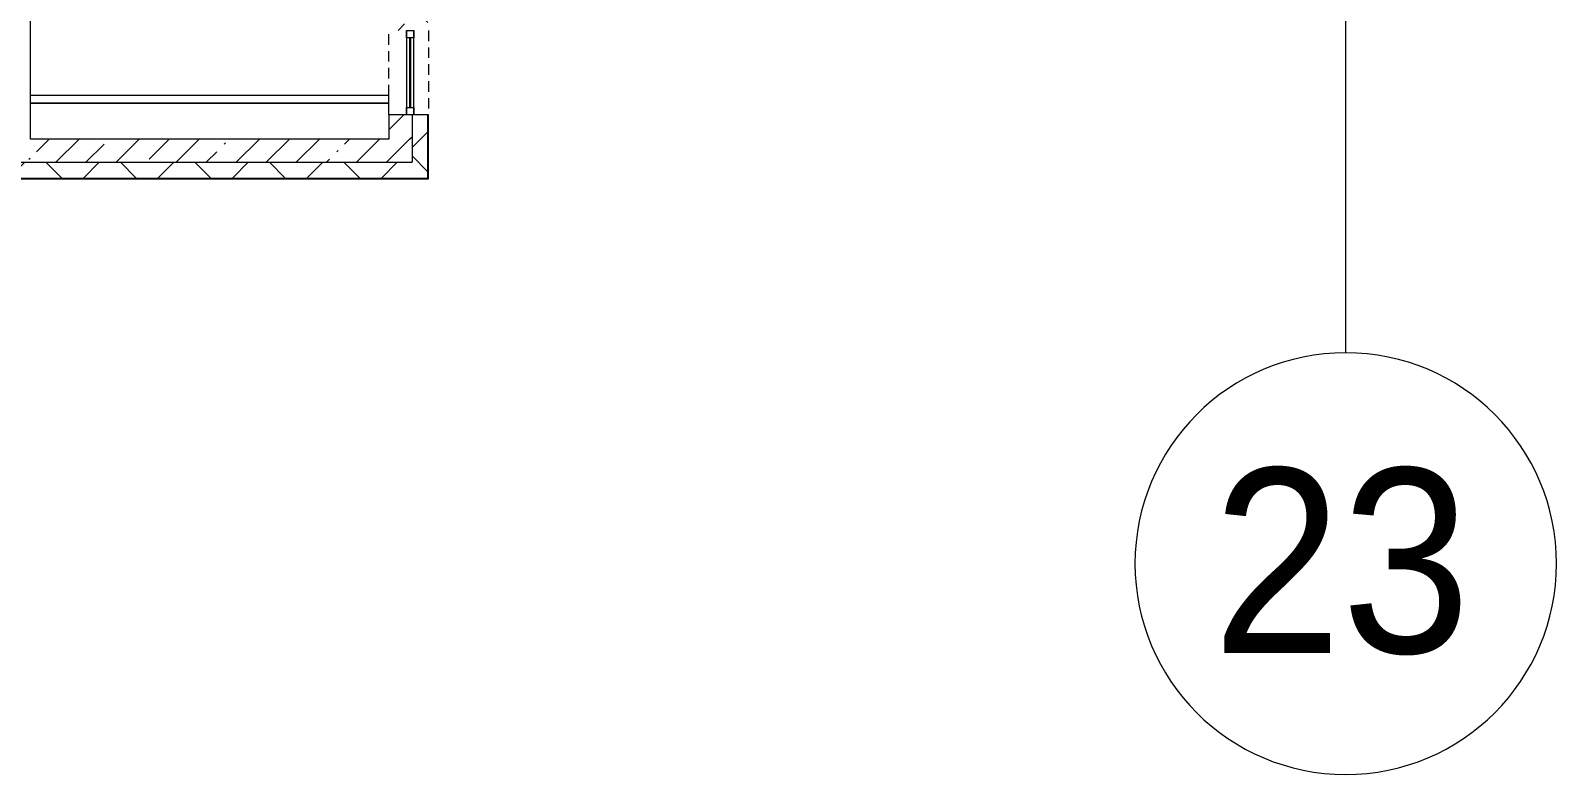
# Model space of a CAD drawing. Header units: millimetres. Extents: x 957 to 217451, y -8553 to 29000.
# Drawn here: x 162521 to 177001, y -5906 to 1150 of the extents above; entities that cross this region are included whole.
import ezdxf

# ---------------------------------------------------------------- set-up
doc = ezdxf.new("R2010")
doc.units = ezdxf.units.MM
doc.linetypes.add('200_ШТРИХ__ш1_п0_6_', pattern=[160, 100, -60])
for name, color, linetype, lineweight in [('A-DETL-MBND-1', 7, '200_ШТРИХ__ш1_п0_6_', 9), ('A-GLAZ-2', 7, 'Continuous', 5), ('A-WALL', 7, 'Continuous', 9), ('A-WALL-2', 7, 'Continuous', 5), ('I-WALL-2', 7, 'Continuous', 5), ('Оси', 7, 'Continuous', 9), ('Оси-1', 7, 'Continuous', 20)]:
    doc.layers.add(name, color=color, linetype=linetype, lineweight=lineweight)
doc.styles.add('Arial_1', font='arial.ttf', dxfattribs={"width": 0.9, "height": 1750})
pattern_1 = [(45, (90440.9, 0), (-353.5534, 353.5534), []), (135, (90440.9, 0), (-353.5534, -353.5534), [])]
pattern_2 = [(45, (90440.88, 0), (-285.1231, 285.1231), []), (45, (90726, 0), (-285.1231, 285.1231), [504.031, -100.806, 16.764, -84.042])]

# ---------------------------------------------------------------- blocks, each defined once
blk = doc.blocks.new('120_Окно_СКБ_1Ст - 120_Окно_СКБ_1Ст 800х2500 EI30-23532001-3_2_1_птичка')
at = {"layer": 'A-GLAZ-2'}
for p, q in [((-400, -127), (-400, -57)), ((-400, -57), (-330, -57)), ((400, -57), (-400, -57)), ((-330, -127), (-400, -127)), ((-400, -127), (400, -127)), ((-330, -57), (-330, -127)), ((330, -87), (-330, -87)), ((330, -97), (-330, -97)), ((330, -127), (330, -57)), ((330, -57), (400, -57)), ((400, -127), (330, -127)), ((400, -57), (400, -127))]:
    blk.add_line(p, q, dxfattribs=at)
blk = doc.blocks.new('Зашивка приборов отопления38 - Зашивка приборов отопления-33325280-3_2_1_птичка')
at = {"layer": 'A-WALL-2'}
for p, q in [((120705, 18041), (120705, 17931)), ((120705, 17931), (124105, 17931)), ((124105, 17931), (120705, 17931)), ((120705, 17931), (120705, 17856)), ((120705, 17856), (124105, 17856))]:
    blk.add_line(p, q, dxfattribs=at)
blk = doc.blocks.new('Ось сетки - D8-29747960-3_2_1_птичка')
at = {"layer": 'Оси-1'}
for start, end in [(360, 180), (180, 360)]:
    blk.add_arc((0, 0), 4, start, end, dxfattribs=at)

msp = doc.modelspace()

# ---------------------------------------------------------------- hatches: boundary and pattern name
at = {"layer": 'A-WALL-2'}
h = msp.add_hatch(dxfattribs=at)
h.set_pattern_fill('FP_60', color=256, style=0, pattern_type=2)
h.set_pattern_definition(pattern_1)
h.paths.add_polyline_path([(166290.9, -250), (166290.9, 350), (166140.9, 350), (166140.9, -250)])
h.paths.add_polyline_path([(166140.9, 1150), (166290.9, 1150), (166286.2, 3320), (166140.9, 3320), (166140.9, 1965.8)])
h = msp.add_hatch(dxfattribs=at)
h.set_pattern_fill('FP_60', color=256, style=0, pattern_type=2)
h.set_pattern_definition(pattern_1)
h.paths.add_polyline_path([(162676.9, -250), (166140.9, -250), (166140.9, -100), (162000.9, -100), (162000.9, -250), (162520.9, -250)])
h.paths.add_polyline_path([(158496.2, -250), (161100.9, -250), (161100.9, -100), (157500.9, -100), (157500.9, -250)])
h.paths.add_polyline_path([(152050.9, -250), (152050.9, -100), (151350.9, -100), (151350.9, -250), (151970.8, -250)])
h.paths.add_polyline_path([(154700.9, -250), (154700.9, -100), (154150.9, -100), (154150.9, -250)])
h.paths.add_polyline_path([(155600.9, -250), (156600.9, -250), (156600.9, -100), (155600.9, -100), (155600.9, -187.3)])
h.paths.add_polyline_path([(148250.9, -250), (148250.9, -100), (147068, -100), (147068, -250), (148033.7, -250)])
at = {"layer": 'I-WALL-2'}
h = msp.add_hatch(dxfattribs=at)
h.set_pattern_fill('FP_57', color=256, style=0, pattern_type=2)
h.set_pattern_definition(pattern_2)
h.paths.add_polyline_path([(165953.9, 120), (166140.9, 120), (166140.9, 350), (165920.9, 350), (165920.9, 120)])
h.paths.add_polyline_path([(166140.9, 1150), (166140.9, 3550), (165920.9, 3550), (165920.9, 1150), (165953.9, 1150)])
h.paths.add_polyline_path([(166140.9, 4050), (166140.9, 7900), (165920.9, 7900), (165920.9, 4050), (166104, 4050)])
h = msp.add_hatch(dxfattribs=at)
h.set_pattern_fill('FP_57', color=256, style=0, pattern_type=2)
h.set_pattern_definition(pattern_2)
h.paths.add_polyline_path([(165953.9, -100), (166140.9, -100), (166140.9, 120), (162300.9, 120), (162300.9, -100), (165920.9, -100)])

# ---------------------------------------------------------------- linework, layer by layer
at = {"layer": 'A-DETL-MBND-1'}
for p, q in [((165920.9, 535), (165920.9, 1150)), ((166298.9, 1150), (166298.9, 350))]:
    msp.add_line(p, q, dxfattribs=at)
at = {"layer": 'A-WALL'}
for p, q in [((166140.9, 350), (166140.9, 120)), ((166290.9, -250), (166290.9, 350)), ((166293.9, -253), (166293.9, 350)), ((162000.9, -100), (166140.9, -100)), ((162000.9, -250), (166290.9, -250)), ((162000.9, -253), (166293.9, -253))]:
    msp.add_line(p, q, dxfattribs=at)
at = {"layer": 'A-WALL-2'}
for p, q in [((166298.9, 350), (166140.9, 350)), ((166298.9, -258), (166298.9, 350)), ((166140.9, 120), (166140.9, -100)), ((154700.9, -258), (166298.9, -258))]:
    msp.add_line(p, q, dxfattribs=at)
at = {"layer": 'I-WALL-2'}
for p, q in [((162520.9, 120), (162520.9, 7680)), ((166140.9, 350), (165920.9, 350)), ((165920.9, 350), (165920.9, 120)), ((165920.9, 120), (162520.9, 120))]:
    msp.add_line(p, q, dxfattribs=at)
at = {"layer": 'Оси'}
msp.add_line((175000.9, -1906.3), (175000.9, 9979), dxfattribs=at)

# ---------------------------------------------------------------- block references
at = {"layer": 'A-GLAZ-2', "rotation": 270}
msp.add_blockref('120_Окно_СКБ_1Ст - 120_Окно_СКБ_1Ст 800х2500 EI30-23532001-3_2_1_птичка', (166215.9, 750), dxfattribs=at)
at = {"layer": 'A-WALL-2', "rotation": 180}
msp.add_blockref('Зашивка приборов отопления38 - Зашивка приборов отопления-33325280-3_2_1_птичка', (286625.6, 18391.2), dxfattribs=at)
at = {"layer": 'Оси-1', "xscale": 499.9999999999995, "yscale": 499.9999999999995, "zscale": 499.9999999999995}
msp.add_blockref('Ось сетки - D8-29747960-3_2_1_птичка', (175000.9, -3906.3), dxfattribs=at)

# ---------------------------------------------------------------- texts
at = {"layer": 'Оси', "insert": (173737.8, -3003), "char_height": 1750, "width": 3030.379, "attachment_point": 1, "style": 'Arial_1'}
msp.add_mtext('23', dxfattribs=at)

doc.saveas('drawing.dxf')
